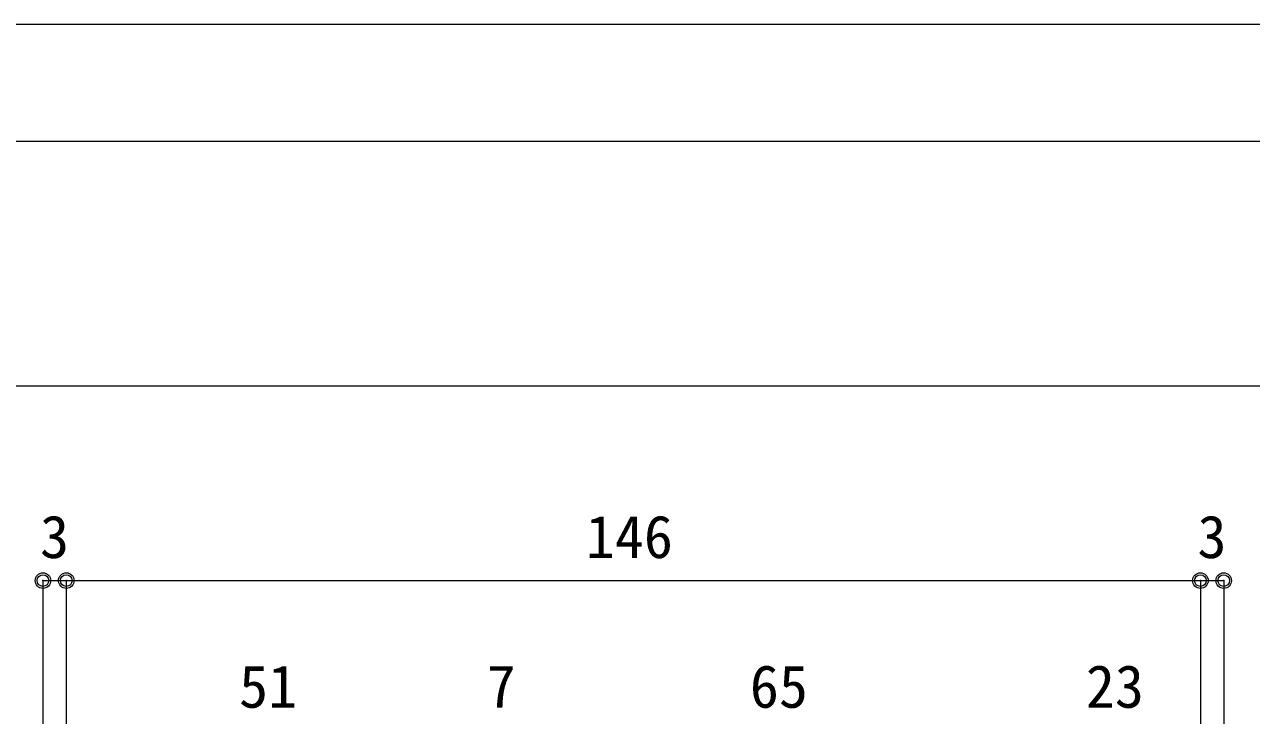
# Model space of a CAD drawing. Units: millimetres on the paper, enlarged 5 times, with parts at other scales. Extents: x -992 to 1008, y -685 to 700.
# Drawn here: x -774.6 to -511.4, y 551.7 to 700 of the extents above; entities that cross this region are included whole.
import ezdxf
from ezdxf.enums import TextEntityAlignment as Align

# ---------------------------------------------------------------- set-up
doc = ezdxf.new("R2010")
doc.units = ezdxf.units.MM
doc.header["$LTSCALE"] = 5
doc.header["$PDMODE"] = 32
doc.header["$PDSIZE"] = 2.5
for name, color, linetype, lineweight in [('1-0_H-SYM', 7, 'Continuous', 20), ('1-1_0', 7, 'Continuous', 20), ('2-0_18', 7, 'Continuous', 18)]:
    doc.layers.add(name, color=color, linetype=linetype, lineweight=lineweight)
doc.styles.add('ＭＳ ゴシック', font='')
doc.styles.get('ＭＳ ゴシック').set_extended_font_data('MS Gothic')

msp = doc.modelspace()

# ---------------------------------------------------------------- linework, layer by layer
at = {"layer": '1-0_H-SYM'}
for p, q in [((-967.5, 675), (197.5, 675)), ((-967.5, 622.5), (197.5, 622.5)), ((-967.5, 622.5), (197.5, 622.5))]:
    msp.add_line(p, q, dxfattribs=at)
at = {"layer": '1-1_0'}
msp.add_line((-967.5, 675), (197.5, 675), dxfattribs=at)
msp.add_lwpolyline([(-992.5, -685), (1007.5, -685), (1007.5, 700), (-992.5, 700)], close=True, dxfattribs=at)
at = {"layer": '2-0_18', "color": 4}
for p, q in [((-770.68, 580.677), (-765.68, 580.677)), ((-770.68, 580.677), (-770.68, 521.433)), ((-765.68, 580.677), (-765.68, 499.693)), ((-765.68, 580.677), (-522.347, 580.677)), ((-522.347, 580.677), (-522.347, 499.693)), ((-522.347, 580.677), (-517.347, 580.677)), ((-517.347, 580.677), (-517.347, 521.433))]:
    msp.add_line(p, q, dxfattribs=at)
for centre in [(-770.68, 580.677), (-765.68, 580.677), (-522.347, 580.677), (-517.347, 580.677)]:
    msp.add_circle(centre, 1.667, dxfattribs=at)
at = {"layer": '2-0_18', "color": 5}
for p in [(-770.68, 580.677), (-765.68, 580.677), (-522.347, 580.677), (-517.347, 580.677)]:
    msp.add_point(p, dxfattribs=at)
at = {"layer": '2-0_18', "color": 4}
for p in [(-770.68, 580.677), (-765.68, 580.677), (-522.347, 580.677), (-517.347, 580.677)]:
    msp.add_point(p, dxfattribs=at)

# ---------------------------------------------------------------- texts
at = {"layer": '2-0_18', "style": 'ＭＳ ゴシック'}
for s, p in [('3', (-771.305, 582.76)), ('146', (-654.222, 582.76)), ('3', (-522.972, 582.76)), ('51', (-728.597, 550.643)), ('7', (-675.472, 550.643)), ('65', (-619.013, 550.643)), ('23', (-546.93, 550.643))]:
    msp.add_text(s, height=9.164, dxfattribs=at).set_placement(p, align=Align.BOTTOM_LEFT)

doc.saveas('drawing.dxf')
